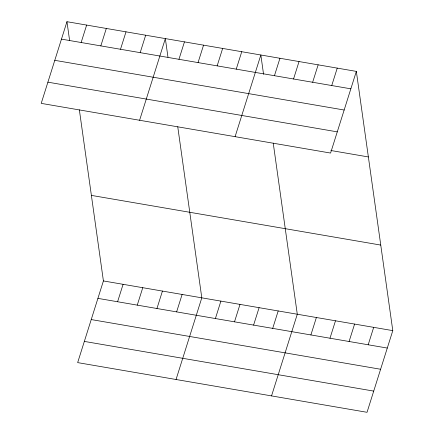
<?xml version="1.0" encoding="UTF-8"?>
<svg xmlns="http://www.w3.org/2000/svg" width="434" height="434" viewBox="0 0 434 434"><rect width="100%" height="100%" fill="white"/><g stroke="black" fill="none" stroke-linecap="round" stroke-linejoin="round"><path stroke-width="0.65" d="M66.966 21.7L41.214 103.373L330.589 153.061L356.341 71.393L66.966 21.7L69.586 40.351M81.147 42.51L86.643 25.08M100.824 45.89L106.319 28.46M120.506 49.264L126.001 31.839M140.182 52.644L145.678 35.214M139.602 120.267L165.354 38.593L167.974 57.25M79.357 109.84L103.411 280.939L77.659 362.607L367.034 412.3L392.786 330.627L356.341 71.393M178.954 59.306L184.45 41.876M117.592 301.749L123.088 284.319M198.056 62.583L203.551 45.152M137.269 305.124L142.764 287.699M217.152 65.865L222.647 48.434M156.945 308.503L162.441 291.073M236.253 69.142L241.749 51.711M176.622 311.883L182.117 294.453M235.098 136.661L260.845 54.993L263.557 74.29M176.047 379.506L201.799 297.832L177.745 126.733M274.451 75.7L279.946 58.275M215.4 318.545L220.895 301.115M293.547 78.983L299.042 61.552M234.501 321.822L239.997 304.391M312.648 82.259L318.144 64.834M253.597 325.104L259.093 307.673M331.744 85.541L337.24 68.111M272.698 328.381L278.194 310.95M271.538 395.9L297.29 314.232L273.236 143.133M310.896 334.939L316.391 317.509M329.992 338.222L335.487 320.791M349.093 341.498L354.589 324.068M368.189 344.78L373.685 327.35M61.471 39.131L350.846 88.824M54.787 60.331L344.162 110.019M47.903 82.172L337.272 131.86M330.827 150.495L368.368 156.94M91.384 195.392L380.759 245.08M103.411 280.939L392.786 330.627M97.916 298.37L387.291 348.057M91.232 319.565L380.602 369.258M84.342 341.412L373.717 391.099"/></g></svg>
